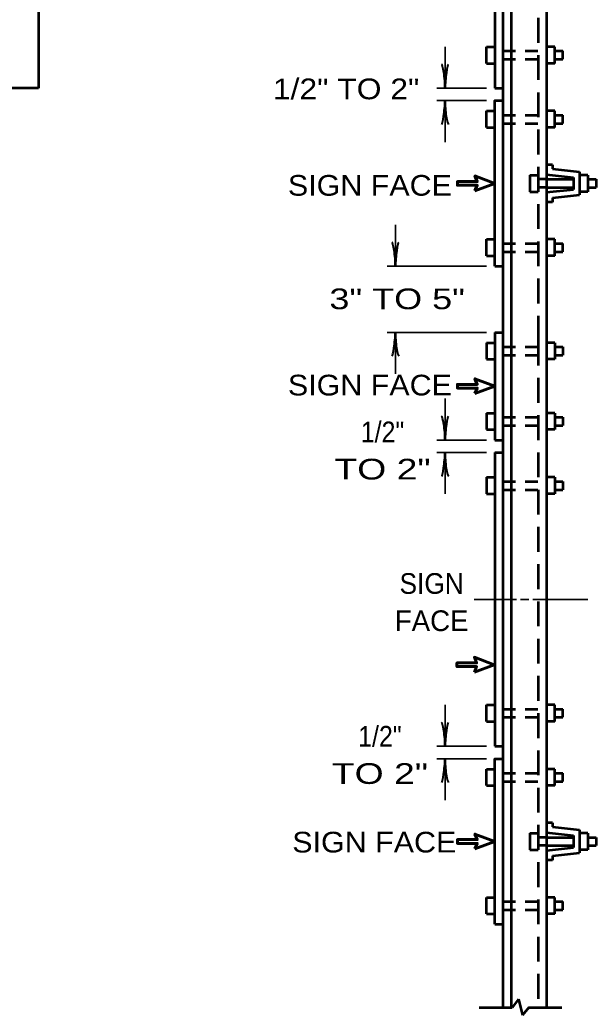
# Model space of a CAD drawing. Extents: x -45 to 635, y -382 to 59.
# Drawn here: x 112.7 to 182.3, y -182.2 to -61.9 of the extents above; entities that cross this region are included whole.
import ezdxf
from ezdxf.enums import TextEntityAlignment as Align

# ---------------------------------------------------------------- set-up
doc = ezdxf.new("R2010")
doc.units = 0
doc.linetypes.add('MEDIUM_DASHED', pattern=[4.5, 3, -1.5])
doc.linetypes.add('SHORT_DASHED', pattern=[2.7, 1.5, -1.2])
doc.layers.add('1', color=7, linetype='Continuous', lineweight=53)

msp = doc.modelspace()

# ---------------------------------------------------------------- linework, layer by layer
at = {"layer": '1'}
for p, q in [((172.074, -21.198), (172.074, -100.698)), ((176.324, -21.198), (176.324, -100.698)), ((114.975, -34.698), (114.975, -70.198)), ((170.074, -34.698), (170.074, -70.198)), ((169.074, -67.198), (169.074, -65.198)), ((169.074, -65.198), (170.074, -65.198)), ((177.324, -65.198), (176.324, -65.198)), ((177.324, -67.198), (177.324, -65.198)), ((177.324, -65.698), (178.324, -65.698)), ((178.324, -66.698), (178.324, -65.698)), ((169.074, -67.198), (170.074, -67.198)), ((177.324, -67.198), (176.324, -67.198)), ((177.324, -66.698), (178.324, -66.698)), ((114.975, -70.198), (79.475, -70.198)), ((170.074, -70.198), (171.074, -70.198)), ((169.074, -74.948), (169.074, -72.948)), ((169.074, -72.948), (170.074, -72.948)), ((177.324, -72.948), (176.324, -72.948)), ((177.324, -74.948), (177.324, -72.948)), ((177.324, -73.448), (178.324, -73.448)), ((177.324, -74.448), (178.324, -74.448)), ((178.324, -74.448), (178.324, -73.448)), ((169.074, -74.948), (170.074, -74.948)), ((177.324, -74.948), (176.324, -74.948)), ((177.074, -79.448), (176.324, -79.448)), ((177.074, -79.448), (177.074, -79.948)), ((177.074, -79.948), (180.324, -80.309)), ((180.324, -80.309), (180.324, -83.087)), ((174.324, -80.698), (174.324, -82.698)), ((174.324, -80.698), (175.324, -80.698)), ((176.324, -80.619), (179.574, -80.98)), ((176.324, -81.198), (179.574, -81.198)), ((179.574, -80.98), (179.574, -82.416)), ((181.324, -80.698), (180.324, -80.698)), ((181.324, -80.698), (181.324, -82.698)), ((181.324, -81.198), (182.324, -81.198)), ((182.324, -81.198), (182.324, -82.198)), ((174.324, -82.698), (175.324, -82.698)), ((176.324, -82.198), (179.574, -82.198)), ((176.324, -82.777), (179.574, -82.416)), ((181.324, -82.698), (180.324, -82.698)), ((181.324, -82.198), (182.324, -82.198)), ((177.074, -83.948), (176.324, -83.948)), ((177.074, -83.448), (180.324, -83.087)), ((177.074, -83.448), (177.074, -83.948)), ((169.074, -90.448), (169.074, -88.448)), ((169.074, -88.448), (170.074, -88.448)), ((177.324, -88.448), (176.324, -88.448)), ((177.324, -90.448), (177.324, -88.448)), ((177.324, -88.948), (178.324, -88.948)), ((178.324, -89.948), (178.324, -88.948)), ((177.324, -89.948), (178.324, -89.948)), ((169.074, -90.448), (170.074, -90.448)), ((177.324, -90.448), (176.324, -90.448)), ((170.074, -91.698), (171.074, -91.698)), ((170.074, -99.698), (170.074, -112.698)), ((170.074, -99.698), (171.074, -99.698)), ((169.074, -100.948), (169.074, -102.948)), ((169.074, -100.948), (170.074, -100.948)), ((172.074, -100.698), (172.074, -181.219)), ((176.324, -100.698), (176.324, -181.219)), ((177.324, -100.948), (176.324, -100.948)), ((177.324, -100.948), (177.324, -102.948)), ((177.324, -101.448), (178.324, -101.448)), ((178.324, -101.448), (178.324, -102.448)), ((169.074, -102.948), (170.074, -102.948)), ((177.324, -102.948), (176.324, -102.948)), ((177.324, -102.448), (178.324, -102.448)), ((169.074, -109.448), (169.074, -111.448)), ((169.074, -109.448), (170.074, -109.448)), ((177.324, -109.448), (176.324, -109.448)), ((177.324, -109.448), (177.324, -111.448)), ((177.324, -109.948), (178.324, -109.948)), ((178.324, -109.948), (178.324, -110.948)), ((169.074, -111.448), (170.074, -111.448)), ((177.324, -111.448), (176.324, -111.448)), ((177.324, -110.948), (178.324, -110.948)), ((170.074, -112.698), (171.074, -112.698)), ((170.074, -114.198), (170.074, -149.698)), ((170.074, -114.198), (171.074, -114.198)), ((169.074, -117.198), (169.074, -119.198)), ((169.074, -117.198), (170.074, -117.198)), ((177.324, -117.198), (176.324, -117.198)), ((177.324, -117.198), (177.324, -119.198)), ((177.324, -117.698), (178.324, -117.698)), ((178.324, -117.698), (178.324, -118.698)), ((177.324, -118.698), (178.324, -118.698)), ((169.074, -119.198), (170.074, -119.198)), ((177.324, -119.198), (176.324, -119.198)), ((169.074, -146.698), (169.074, -144.698)), ((169.074, -144.698), (170.074, -144.698)), ((177.324, -144.698), (176.324, -144.698)), ((177.324, -146.698), (177.324, -144.698)), ((177.324, -145.198), (178.324, -145.198)), ((178.324, -146.198), (178.324, -145.198)), ((177.324, -146.198), (178.324, -146.198)), ((169.074, -146.698), (170.074, -146.698)), ((177.324, -146.698), (176.324, -146.698)), ((170.074, -149.698), (171.074, -149.698)), ((169.074, -154.448), (169.074, -152.448)), ((169.074, -152.448), (170.074, -152.448)), ((177.324, -152.448), (176.324, -152.448)), ((177.324, -154.448), (177.324, -152.448)), ((177.324, -152.948), (178.324, -152.948)), ((178.324, -153.948), (178.324, -152.948)), ((169.074, -154.448), (170.074, -154.448)), ((177.324, -154.448), (176.324, -154.448)), ((177.324, -153.948), (178.324, -153.948)), ((177.074, -158.948), (176.324, -158.948)), ((177.074, -158.948), (177.074, -159.448)), ((177.074, -159.448), (180.324, -159.809)), ((180.324, -159.809), (180.324, -162.587)), ((174.324, -160.198), (174.324, -162.198)), ((174.324, -160.198), (175.324, -160.198)), ((176.324, -160.119), (179.574, -160.481)), ((176.324, -160.698), (179.574, -160.698)), ((179.574, -160.481), (179.574, -161.916)), ((181.324, -160.198), (180.324, -160.198)), ((181.324, -160.198), (181.324, -162.198)), ((181.324, -160.698), (182.324, -160.698)), ((182.324, -160.698), (182.324, -161.698)), ((174.324, -162.198), (175.324, -162.198)), ((176.324, -161.698), (179.574, -161.698)), ((176.324, -162.277), (179.574, -161.916)), ((181.324, -162.198), (180.324, -162.198)), ((181.324, -161.698), (182.324, -161.698)), ((177.074, -163.448), (176.324, -163.448)), ((177.074, -162.948), (180.324, -162.587)), ((177.074, -162.948), (177.074, -163.448)), ((169.074, -169.948), (169.074, -167.948)), ((169.074, -167.948), (170.074, -167.948)), ((177.324, -167.948), (176.324, -167.948)), ((177.324, -169.948), (177.324, -167.948)), ((177.324, -168.448), (178.324, -168.448)), ((177.324, -169.448), (178.324, -169.448)), ((178.324, -169.448), (178.324, -168.448)), ((169.074, -169.948), (170.074, -169.948)), ((177.324, -169.948), (176.324, -169.948)), ((170.074, -171.198), (171.074, -171.198)), ((172.961, -180.266), (172.183, -181.239)), ((172.961, -180.266), (173.437, -182.171)), ((168.183, -181.239), (172.183, -181.239)), ((174.183, -181.239), (173.437, -182.171)), ((174.183, -181.239), (178.183, -181.239))]:
    msp.add_line(p, q, dxfattribs=at)
at = {"layer": '1', "linetype": 'MEDIUM_DASHED'}
for p, q in [((175.324, -21.198), (175.324, -100.698)), ((175.324, -100.698), (175.324, -181.219))]:
    msp.add_line(p, q, dxfattribs=at)
at = {"layer": '1', "lineweight": 35}
for p, q in [((164.074, -70.198), (164.074, -65.198)), ((169.074, -70.198), (163.074, -70.198)), ((169.074, -71.698), (163.074, -71.698)), ((164.074, -76.698), (164.074, -71.698)), ((158.074, -91.698), (158.074, -86.698)), ((169.074, -91.698), (157.074, -91.698)), ((169.074, -99.698), (157.074, -99.698)), ((158.074, -104.698), (158.074, -99.698)), ((164.074, -112.698), (164.074, -107.698)), ((169.074, -112.698), (163.074, -112.698)), ((169.074, -114.198), (163.074, -114.198)), ((164.074, -119.198), (164.074, -114.198)), ((167.574, -131.948), (172.699, -131.948)), ((173.199, -131.948), (174.199, -131.948)), ((174.699, -131.948), (181.324, -131.948)), ((164.074, -149.698), (164.074, -144.698)), ((169.074, -149.698), (163.074, -149.698)), ((169.074, -151.198), (163.074, -151.198)), ((164.074, -156.198), (164.074, -151.198))]:
    msp.add_line(p, q, dxfattribs=at)
at = {"layer": '1', "linetype": 'SHORT_DASHED'}
for p, q in [((171.074, -65.698), (176.324, -65.698)), ((171.074, -66.698), (176.324, -66.698)), ((171.074, -73.448), (176.324, -73.448)), ((171.074, -74.448), (176.324, -74.448)), ((176.324, -81.198), (175.324, -81.198)), ((176.324, -82.198), (175.324, -82.198)), ((171.074, -88.948), (176.324, -88.948)), ((171.074, -89.948), (176.324, -89.948)), ((171.074, -101.448), (176.324, -101.448)), ((171.074, -102.448), (176.324, -102.448)), ((171.074, -109.948), (176.324, -109.948)), ((171.074, -110.948), (176.324, -110.948)), ((171.074, -117.698), (176.324, -117.698)), ((171.074, -118.698), (176.324, -118.698)), ((171.074, -145.198), (176.324, -145.198)), ((171.074, -146.198), (176.324, -146.198)), ((171.074, -152.948), (176.324, -152.948)), ((171.074, -153.948), (176.324, -153.948)), ((176.324, -160.698), (175.324, -160.698)), ((176.324, -161.698), (175.324, -161.698)), ((171.074, -168.448), (176.324, -168.448)), ((171.074, -169.448), (176.324, -169.448))]:
    msp.add_line(p, q, dxfattribs=at)
at = {"layer": '1'}
for points in [[(171.074, -20.198), (171.074, -34.698), (171.074, -99.698)], [(170.074, -91.698), (170.074, -71.698), (171.074, -71.698)], [(171.074, -99.698), (171.074, -114.198), (171.074, -181.198)], [(170.074, -171.198), (170.074, -151.198), (171.074, -151.198)]]:
    msp.add_lwpolyline(points, dxfattribs=at)
at = {"layer": '1', "lineweight": 60}
for points in [[(167.689, -82.598), (170.074, -81.698), (167.689, -80.798), (167.959, -81.473), (165.574, -81.473), (165.574, -81.923), (167.959, -81.923)], [(167.689, -107.098), (170.074, -106.198), (167.689, -105.298), (167.959, -105.973), (165.574, -105.973), (165.574, -106.423), (167.959, -106.423)], [(167.621, -140.75), (170.006, -139.85), (167.621, -138.95), (167.891, -139.625), (165.506, -139.625), (165.506, -140.075), (167.891, -140.075)], [(167.689, -162.098), (170.074, -161.198), (167.689, -160.298), (167.959, -160.973), (165.574, -160.973), (165.574, -161.423), (167.959, -161.423)]]:
    msp.add_lwpolyline(points, close=True, dxfattribs=at)
at = {"layer": '1', "lineweight": 40}
for centre, major_axis, ratio, start_param, end_param in [((163.798, -69.107), (0.156, -1.786), 0.122415, 0.8963533, 3.1415927), ((163.798, -69.107), (0.156, -1.786), 0.122415, 0.8963533, 3.1415927), ((164.286, -69.078), (-0.176, -1.756), 0.07063, 3.1407148, 5.41811), ((164.286, -69.078), (-0.176, -1.756), 0.07063, 3.1407148, 5.41811), ((163.862, -72.819), (0.176, 1.756), 0.07063, 3.1407148, 5.41811), ((164.35, -72.789), (-0.156, 1.786), 0.122415, 0.8963533, 3.1415927), ((157.798, -90.607), (0.156, -1.786), 0.122415, 0.8963533, 3.1415927), ((157.798, -90.607), (0.156, -1.786), 0.122415, 0.8963533, 3.1415927), ((158.286, -90.578), (-0.176, -1.756), 0.07063, 3.1407148, 5.41811), ((158.286, -90.578), (-0.176, -1.756), 0.07063, 3.1407148, 5.41811), ((157.862, -100.819), (0.176, 1.756), 0.07063, 3.1407148, 5.41811), ((157.862, -100.819), (0.176, 1.756), 0.07063, 3.1407148, 5.41811), ((158.35, -100.789), (-0.156, 1.786), 0.122415, 0.8963533, 3.1415927), ((158.35, -100.789), (-0.156, 1.786), 0.122415, 0.8963533, 3.1415927), ((163.798, -111.607), (0.156, -1.786), 0.122415, 0.8963533, 3.1415927), ((163.798, -111.607), (0.156, -1.786), 0.122415, 0.8963533, 3.1415927), ((164.286, -111.578), (-0.176, -1.756), 0.07063, 3.1407148, 5.41811), ((164.286, -111.578), (-0.176, -1.756), 0.07063, 3.1407148, 5.41811), ((163.862, -115.319), (0.176, 1.756), 0.07063, 3.1407148, 5.41811), ((164.35, -115.289), (-0.156, 1.786), 0.122415, 0.8963533, 3.1415927), ((163.798, -148.607), (0.156, -1.786), 0.122415, 0.8963533, 3.1415927), ((163.798, -148.607), (0.156, -1.786), 0.122415, 0.8963533, 3.1415927), ((164.286, -148.578), (-0.176, -1.756), 0.07063, 3.1407148, 5.41811), ((164.286, -148.578), (-0.176, -1.756), 0.07063, 3.1407148, 5.41811), ((163.862, -152.319), (0.176, 1.756), 0.07063, 3.1407148, 5.41811), ((163.862, -152.319), (0.176, 1.756), 0.07063, 3.1407148, 5.41811), ((164.35, -152.289), (-0.156, 1.786), 0.122415, 0.8963533, 3.1415927), ((164.35, -152.289), (-0.156, 1.786), 0.122415, 0.8963533, 3.1415927)]:
    msp.add_ellipse(centre, major_axis=major_axis, ratio=ratio, start_param=start_param, end_param=end_param, dxfattribs=at)

# ---------------------------------------------------------------- texts
at = {"layer": '1'}
for s, width, p in [('1/2" TO 2"', 1.15, (152.122, -71.533)), ('SIGN FACE', 1.1, (155, -83.186)), ('3" TO 5"', 1.3, (158.29, -96.896)), ('SIGN FACE', 1.1, (155, -107.316)), ('1/2"', 0.9, (156.523, -112.968)), ('TO 2"', 1.35, (156.523, -117.468)), ('SIGN', 0.95, (162.458, -131.281)), ('1/2"', 0.9, (156.207, -149.741)), ('TO 2"', 1.35, (156.207, -154.241)), ('SIGN FACE', 1.1, (155.527, -162.528))]:
    msp.add_text(s, height=2.5, dxfattribs=dict(at, width=width)).set_placement(p, align=Align.CENTER)
msp.add_text('FACE', height=2.5, dxfattribs=at).set_placement((162.458, -135.781), align=Align.CENTER)

doc.saveas('drawing.dxf')
